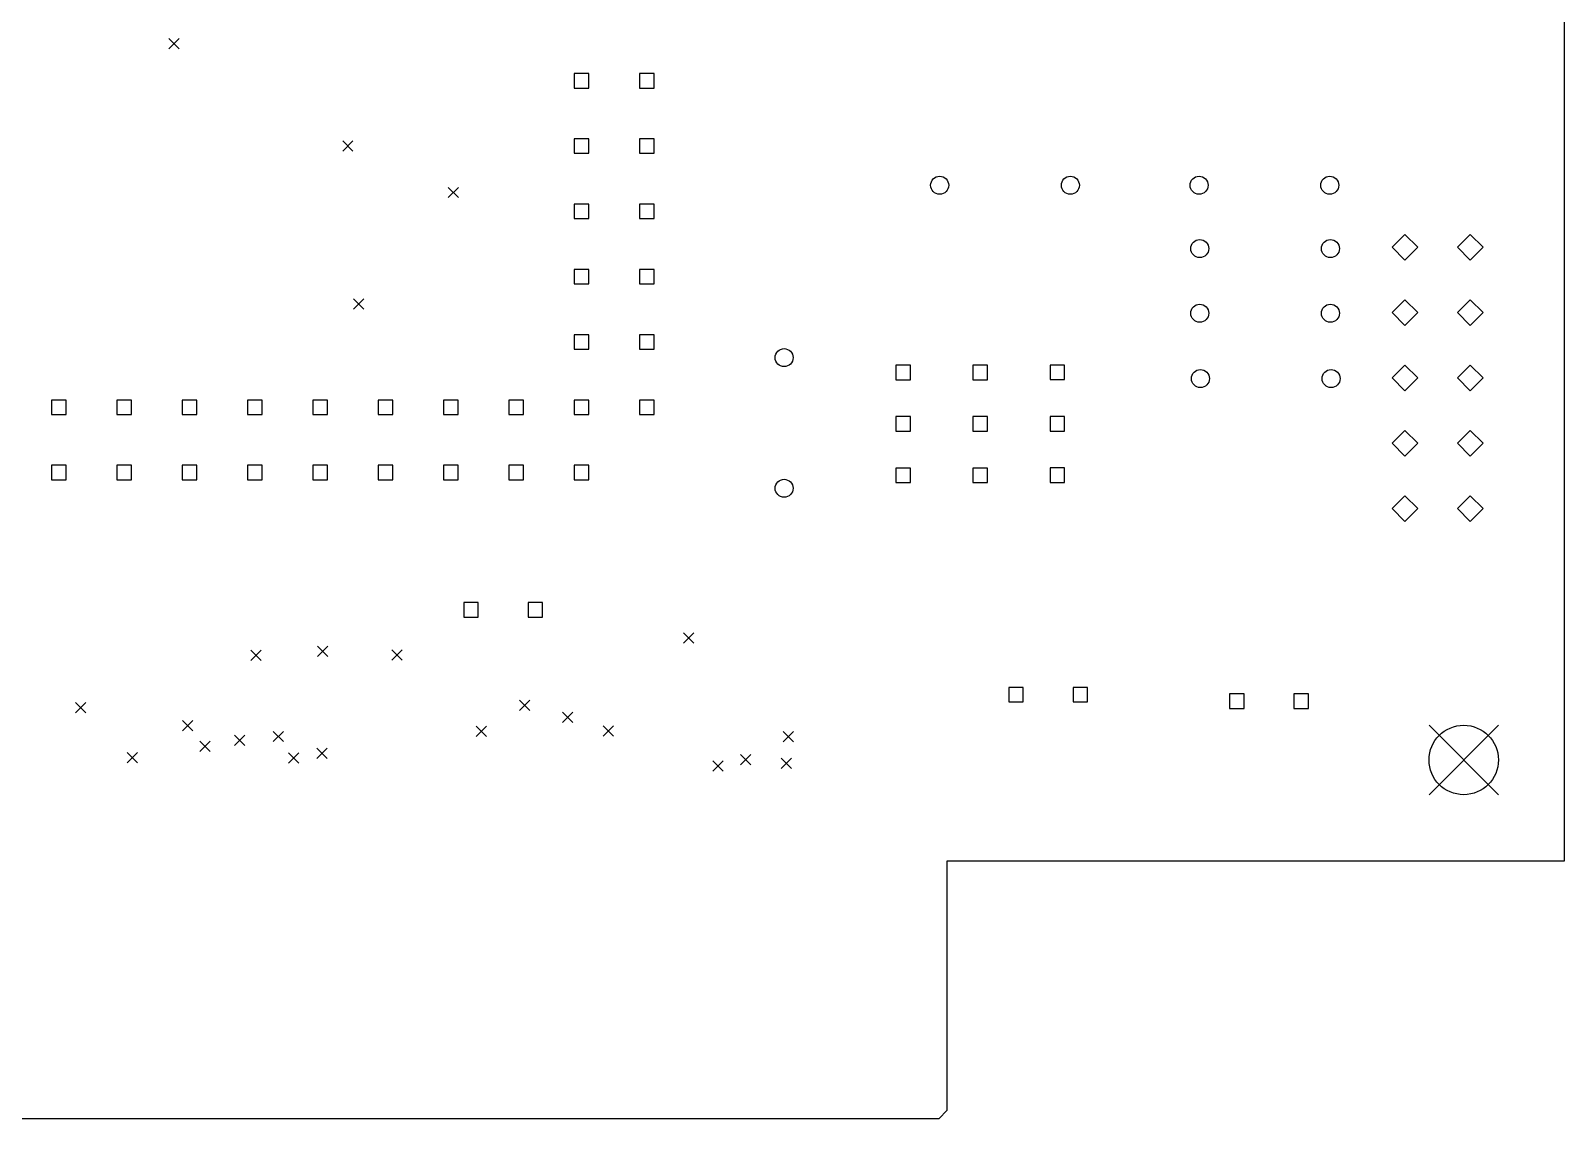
# Model space of a CAD drawing. Extents: x 98 to 216, y -166 to -40.
# Drawn here: x 156.4 to 216, y -145 to -102.7 of the extents above; entities that cross this region are included whole.
import ezdxf

# ---------------------------------------------------------------- set-up
doc = ezdxf.new("R2010")
doc.units = 0
doc.layers.add('BLACK', color=7, linetype='CONTINUOUS')

msp = doc.modelspace()

# ---------------------------------------------------------------- linework, layer by layer
at = {"layer": 'BLACK', "linetype": 'CONTINUOUS'}
for p, q in [((216, -40), (216, -135)), ((161.755, -103.011), (162.155, -103.411)), ((162.155, -103.011), (161.755, -103.411)), ((178.083, -104.365), (177.517, -104.365)), ((177.517, -104.365), (177.517, -104.931)), ((178.083, -104.931), (178.083, -104.365)), ((180.623, -104.365), (180.057, -104.365)), ((180.057, -104.365), (180.057, -104.931)), ((180.623, -104.931), (180.623, -104.365)), ((177.517, -104.931), (178.083, -104.931)), ((180.057, -104.931), (180.623, -104.931)), ((168.514, -106.988), (168.914, -107.388)), ((168.914, -106.988), (168.514, -107.388)), ((178.083, -106.905), (177.517, -106.905)), ((177.517, -106.905), (177.517, -107.471)), ((178.083, -107.471), (178.083, -106.905)), ((180.623, -106.905), (180.057, -106.905)), ((180.057, -106.905), (180.057, -107.471)), ((180.623, -107.471), (180.623, -106.905)), ((177.517, -107.471), (178.083, -107.471)), ((180.057, -107.471), (180.623, -107.471)), ((172.62, -108.795), (173.02, -109.195)), ((173.02, -108.795), (172.62, -109.195)), ((178.083, -109.445), (177.517, -109.445)), ((177.517, -109.445), (177.517, -110.011)), ((178.083, -110.011), (178.083, -109.445)), ((180.623, -109.445), (180.057, -109.445)), ((180.057, -109.445), (180.057, -110.011)), ((180.623, -110.011), (180.623, -109.445)), ((177.517, -110.011), (178.083, -110.011)), ((180.057, -110.011), (180.623, -110.011)), ((209.804, -110.625), (209.304, -111.125)), ((210.304, -111.125), (209.804, -110.625)), ((212.344, -110.625), (211.844, -111.125)), ((212.844, -111.125), (212.344, -110.625)), ((209.304, -111.125), (209.804, -111.625)), ((209.804, -111.625), (210.304, -111.125)), ((211.844, -111.125), (212.344, -111.625)), ((212.344, -111.625), (212.844, -111.125)), ((178.083, -111.985), (177.517, -111.985)), ((177.517, -111.985), (177.517, -112.551)), ((178.083, -112.551), (178.083, -111.985)), ((180.623, -111.985), (180.057, -111.985)), ((180.057, -111.985), (180.057, -112.551)), ((180.623, -112.551), (180.623, -111.985)), ((177.517, -112.551), (178.083, -112.551)), ((180.057, -112.551), (180.623, -112.551)), ((168.934, -113.128), (169.334, -113.528)), ((169.334, -113.128), (168.934, -113.528)), ((209.804, -113.165), (209.304, -113.665)), ((210.304, -113.665), (209.804, -113.165)), ((212.344, -113.165), (211.844, -113.665)), ((212.844, -113.665), (212.344, -113.165)), ((209.304, -113.665), (209.804, -114.165)), ((209.804, -114.165), (210.304, -113.665)), ((211.844, -113.665), (212.344, -114.165)), ((212.344, -114.165), (212.844, -113.665)), ((178.083, -114.525), (177.517, -114.525)), ((177.517, -114.525), (177.517, -115.091)), ((178.083, -115.091), (178.083, -114.525)), ((180.623, -114.525), (180.057, -114.525)), ((180.057, -114.525), (180.057, -115.091)), ((180.623, -115.091), (180.623, -114.525)), ((177.517, -115.091), (178.083, -115.091)), ((180.057, -115.091), (180.623, -115.091)), ((190.58, -115.709), (190.014, -115.709)), ((190.014, -115.709), (190.014, -116.275)), ((190.58, -116.275), (190.58, -115.709)), ((193.58, -115.709), (193.014, -115.709)), ((193.014, -115.709), (193.014, -116.275)), ((193.58, -116.275), (193.58, -115.709)), ((196.574, -115.707), (196.008, -115.707)), ((196.008, -115.707), (196.008, -116.272)), ((196.574, -116.272), (196.574, -115.707)), ((209.804, -115.705), (209.304, -116.205)), ((209.304, -116.205), (209.804, -116.705)), ((210.304, -116.205), (209.804, -115.705)), ((209.804, -116.705), (210.304, -116.205)), ((212.344, -115.705), (211.844, -116.205)), ((211.844, -116.205), (212.344, -116.705)), ((212.844, -116.205), (212.344, -115.705)), ((212.344, -116.705), (212.844, -116.205)), ((190.014, -116.275), (190.58, -116.275)), ((193.014, -116.275), (193.58, -116.275)), ((196.008, -116.272), (196.574, -116.272)), ((157.763, -117.065), (157.197, -117.065)), ((157.197, -117.065), (157.197, -117.631)), ((157.763, -117.631), (157.763, -117.065)), ((160.303, -117.065), (159.737, -117.065)), ((159.737, -117.065), (159.737, -117.631)), ((160.303, -117.631), (160.303, -117.065)), ((162.843, -117.065), (162.277, -117.065)), ((162.277, -117.065), (162.277, -117.631)), ((162.843, -117.631), (162.843, -117.065)), ((165.383, -117.065), (164.817, -117.065)), ((164.817, -117.065), (164.817, -117.631)), ((165.383, -117.631), (165.383, -117.065)), ((167.923, -117.065), (167.357, -117.065)), ((167.357, -117.065), (167.357, -117.631)), ((167.923, -117.631), (167.923, -117.065)), ((170.463, -117.065), (169.897, -117.065)), ((169.897, -117.065), (169.897, -117.631)), ((170.463, -117.631), (170.463, -117.065)), ((173.003, -117.065), (172.437, -117.065)), ((172.437, -117.065), (172.437, -117.631)), ((173.003, -117.631), (173.003, -117.065)), ((175.543, -117.065), (174.977, -117.065)), ((174.977, -117.065), (174.977, -117.631)), ((175.543, -117.631), (175.543, -117.065)), ((178.083, -117.065), (177.517, -117.065)), ((177.517, -117.065), (177.517, -117.631)), ((178.083, -117.631), (178.083, -117.065)), ((180.623, -117.065), (180.057, -117.065)), ((180.057, -117.065), (180.057, -117.631)), ((180.623, -117.631), (180.623, -117.065)), ((157.197, -117.631), (157.763, -117.631)), ((159.737, -117.631), (160.303, -117.631)), ((162.277, -117.631), (162.843, -117.631)), ((164.817, -117.631), (165.383, -117.631)), ((167.357, -117.631), (167.923, -117.631)), ((169.897, -117.631), (170.463, -117.631)), ((172.437, -117.631), (173.003, -117.631)), ((174.977, -117.631), (175.543, -117.631)), ((177.517, -117.631), (178.083, -117.631)), ((180.057, -117.631), (180.623, -117.631)), ((190.58, -117.709), (190.014, -117.709)), ((190.014, -117.709), (190.014, -118.275)), ((190.58, -118.275), (190.58, -117.709)), ((193.58, -117.709), (193.014, -117.709)), ((193.014, -117.709), (193.014, -118.275)), ((193.58, -118.275), (193.58, -117.709)), ((196.574, -117.707), (196.008, -117.707)), ((196.008, -117.707), (196.008, -118.272)), ((196.574, -118.272), (196.574, -117.707)), ((190.014, -118.275), (190.58, -118.275)), ((193.014, -118.275), (193.58, -118.275)), ((196.008, -118.272), (196.574, -118.272)), ((209.804, -118.245), (209.304, -118.745)), ((210.304, -118.745), (209.804, -118.245)), ((212.344, -118.245), (211.844, -118.745)), ((212.844, -118.745), (212.344, -118.245)), ((209.304, -118.745), (209.804, -119.245)), ((209.804, -119.245), (210.304, -118.745)), ((211.844, -118.745), (212.344, -119.245)), ((212.344, -119.245), (212.844, -118.745)), ((157.763, -119.605), (157.197, -119.605)), ((157.197, -119.605), (157.197, -120.171)), ((157.763, -120.171), (157.763, -119.605)), ((160.303, -119.605), (159.737, -119.605)), ((159.737, -119.605), (159.737, -120.171)), ((160.303, -120.171), (160.303, -119.605)), ((162.843, -119.605), (162.277, -119.605)), ((162.277, -119.605), (162.277, -120.171)), ((162.843, -120.171), (162.843, -119.605)), ((165.383, -119.605), (164.817, -119.605)), ((164.817, -119.605), (164.817, -120.171)), ((165.383, -120.171), (165.383, -119.605)), ((167.923, -119.605), (167.357, -119.605)), ((167.357, -119.605), (167.357, -120.171)), ((167.923, -120.171), (167.923, -119.605)), ((170.463, -119.605), (169.897, -119.605)), ((169.897, -119.605), (169.897, -120.171)), ((170.463, -120.171), (170.463, -119.605)), ((173.003, -119.605), (172.437, -119.605)), ((172.437, -119.605), (172.437, -120.171)), ((173.003, -120.171), (173.003, -119.605)), ((175.543, -119.605), (174.977, -119.605)), ((174.977, -119.605), (174.977, -120.171)), ((175.543, -120.171), (175.543, -119.605)), ((178.083, -119.605), (177.517, -119.605)), ((177.517, -119.605), (177.517, -120.171)), ((178.083, -120.171), (178.083, -119.605)), ((190.58, -119.709), (190.014, -119.709)), ((190.014, -119.709), (190.014, -120.275)), ((190.58, -120.275), (190.58, -119.709)), ((193.58, -119.709), (193.014, -119.709)), ((193.014, -119.709), (193.014, -120.275)), ((193.58, -120.275), (193.58, -119.709)), ((196.574, -119.707), (196.008, -119.707)), ((196.008, -119.707), (196.008, -120.272)), ((196.574, -120.272), (196.574, -119.707)), ((157.197, -120.171), (157.763, -120.171)), ((159.737, -120.171), (160.303, -120.171)), ((162.277, -120.171), (162.843, -120.171)), ((164.817, -120.171), (165.383, -120.171)), ((167.357, -120.171), (167.923, -120.171)), ((169.897, -120.171), (170.463, -120.171)), ((172.437, -120.171), (173.003, -120.171)), ((174.977, -120.171), (175.543, -120.171)), ((177.517, -120.171), (178.083, -120.171)), ((190.014, -120.275), (190.58, -120.275)), ((193.014, -120.275), (193.58, -120.275)), ((196.008, -120.272), (196.574, -120.272)), ((209.804, -120.785), (209.304, -121.285)), ((210.304, -121.285), (209.804, -120.785)), ((212.344, -120.785), (211.844, -121.285)), ((212.844, -121.285), (212.344, -120.785)), ((209.304, -121.285), (209.804, -121.785)), ((209.804, -121.785), (210.304, -121.285)), ((211.844, -121.285), (212.344, -121.785)), ((212.344, -121.785), (212.844, -121.285)), ((173.785, -124.939), (173.219, -124.939)), ((173.219, -124.939), (173.219, -125.505)), ((173.785, -125.505), (173.785, -124.939)), ((176.285, -124.939), (175.719, -124.939)), ((175.719, -124.939), (175.719, -125.505)), ((176.285, -125.505), (176.285, -124.939)), ((173.219, -125.505), (173.785, -125.505)), ((175.719, -125.505), (176.285, -125.505)), ((181.763, -126.124), (182.163, -126.524)), ((182.163, -126.124), (181.763, -126.524)), ((164.946, -126.798), (165.346, -127.198)), ((165.346, -126.798), (164.946, -127.198)), ((167.537, -126.636), (167.937, -127.036)), ((167.937, -126.636), (167.537, -127.036)), ((170.422, -126.783), (170.822, -127.183)), ((170.822, -126.783), (170.422, -127.183)), ((175.387, -128.738), (175.787, -129.138)), ((175.787, -128.738), (175.387, -129.138)), ((194.968, -128.241), (194.403, -128.241)), ((194.403, -128.241), (194.403, -128.807)), ((194.968, -128.807), (194.968, -128.241)), ((197.468, -128.241), (196.903, -128.241)), ((196.903, -128.241), (196.903, -128.807)), ((197.468, -128.807), (197.468, -128.241)), ((203.554, -128.495), (202.988, -128.495)), ((202.988, -128.495), (202.988, -129.061)), ((203.554, -129.061), (203.554, -128.495)), ((206.054, -128.495), (205.488, -128.495)), ((205.488, -128.495), (205.488, -129.061)), ((206.054, -129.061), (206.054, -128.495)), ((158.128, -128.828), (158.528, -129.228)), ((158.528, -128.828), (158.128, -129.228)), ((177.059, -129.205), (177.459, -129.605)), ((177.459, -129.205), (177.059, -129.605)), ((194.403, -128.807), (194.968, -128.807)), ((196.903, -128.807), (197.468, -128.807)), ((202.988, -129.061), (203.554, -129.061)), ((205.488, -129.061), (206.054, -129.061)), ((162.288, -129.528), (162.688, -129.928)), ((162.688, -129.528), (162.288, -129.928)), ((165.807, -129.95), (166.207, -130.35)), ((166.207, -129.95), (165.807, -130.35)), ((173.703, -129.745), (174.103, -130.145)), ((174.103, -129.745), (173.703, -130.145)), ((178.644, -129.735), (179.044, -130.135)), ((179.044, -129.735), (178.644, -130.135)), ((185.631, -129.952), (186.031, -130.352)), ((186.031, -129.952), (185.631, -130.352)), ((210.74, -129.714), (213.44, -132.414)), ((213.44, -129.714), (210.74, -132.414)), ((162.96, -130.33), (163.36, -130.73)), ((163.36, -130.33), (162.96, -130.73)), ((164.314, -130.1), (164.714, -130.5)), ((164.714, -130.1), (164.314, -130.5)), ((160.136, -130.772), (160.536, -131.172)), ((160.536, -130.772), (160.136, -131.172)), ((166.41, -130.783), (166.81, -131.183)), ((166.81, -130.783), (166.41, -131.183)), ((167.509, -130.607), (167.909, -131.007)), ((167.909, -130.607), (167.509, -131.007)), ((182.902, -131.101), (183.302, -131.501)), ((183.302, -131.101), (182.902, -131.501)), ((183.981, -130.853), (184.381, -131.253)), ((184.381, -130.853), (183.981, -131.253)), ((185.559, -130.992), (185.959, -131.392)), ((185.959, -130.992), (185.559, -131.392)), ((192, -135), (192, -144.7)), ((216, -135), (192, -135)), ((191.7, -145), (192, -144.7)), ((134.2, -145), (191.7, -145))]:
    msp.add_line(p, q, dxfattribs=at)
at = {"layer": 'BLACK'}
for centre, radius in [((191.719, -108.712), 0.35), ((196.799, -108.712), 0.35), ((201.803, -108.712), 0.35), ((206.883, -108.712), 0.35), ((201.828, -111.176), 0.35), ((206.908, -111.176), 0.35), ((201.828, -113.69), 0.35), ((206.908, -113.69), 0.35), ((185.674, -115.418), 0.35), ((201.854, -116.23), 0.35), ((206.934, -116.23), 0.35), ((185.674, -120.498), 0.35), ((212.09, -131.064), 1.35)]:
    msp.add_circle(centre, radius, dxfattribs=at)

doc.saveas('drawing.dxf')
